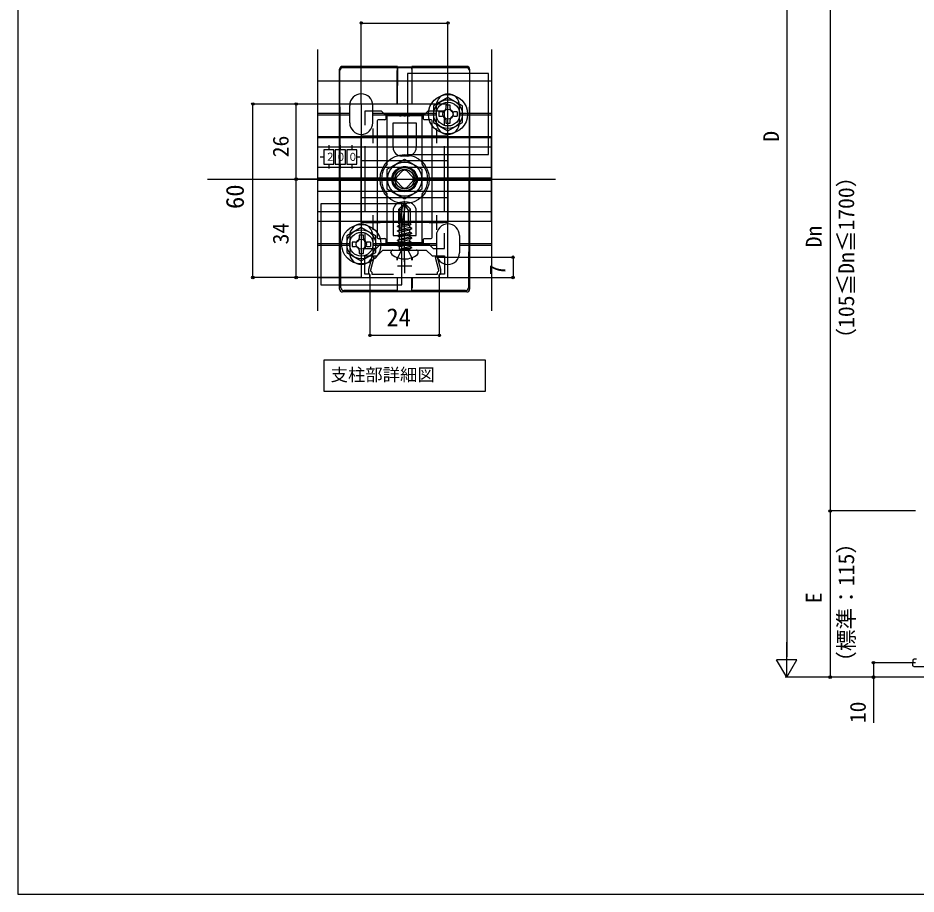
# Model space of a CAD drawing. Units: millimetres, scale not verified, with parts at other scales. Extents: x -875 to 875, y -1300 to 1294.
# Drawn here: x -875 to -254, y -1300 to -694 of the extents above; entities that cross this region are included whole.
import ezdxf
from ezdxf.enums import TextEntityAlignment as Align

# ---------------------------------------------------------------- set-up
doc = ezdxf.new("R2010")
doc.units = ezdxf.units.MM
doc.header["$LTSCALE"] = 8
for name, color, linetype in [('0-1_USER1', 3, 'Continuous'), ('0-2_YKK_11', 7, 'Continuous'), ('0-5_YKK_13', 4, 'Continuous'), ('0-7_YKK_D', 6, 'Continuous'), ('0-8_YKK_ZWAK', 7, 'Continuous'), ('0-9_YSS_K', 3, 'Continuous')]:
    doc.layers.add(name, color=color, linetype=linetype)
doc.layers.add('0-4_YKK_12', color=2, linetype='Continuous', lineweight=18)
doc.styles.add('ＭＳ ゴシック', font='')
doc.styles.get('ＭＳ ゴシック').set_extended_font_data('MS Gothic')

msp = doc.modelspace()

# ---------------------------------------------------------------- linework, layer by layer
at = {"layer": '0-1_USER1'}
msp.add_lwpolyline([(-663.068, -944.462), (-663.068, -930.462), (-551.76, -930.462), (-551.76, -952.344), (-663.068, -952.344)], close=True, dxfattribs=at)
at = {"layer": '0-2_YKK_11'}
for p, q in [((-629.414, -770.492), (-629.414, -780.492)), ((-585.414, -770.492), (-585.414, -780.492)), ((-634.414, -775.492), (-624.414, -775.492)), ((-590.414, -775.492), (-580.414, -775.492)), ((-635.014, -782.758), (-635.014, -828.226)), ((-579.814, -828.226), (-579.814, -782.758)), ((-629.414, -830.492), (-629.414, -840.492)), ((-585.414, -830.492), (-585.414, -840.492)), ((-634.414, -835.492), (-624.414, -835.492)), ((-590.414, -835.492), (-580.414, -835.492)), ((-607.414, -860.492), (-607.414, -870.492)), ((-612.414, -865.492), (-602.414, -865.492))]:
    msp.add_line(p, q, dxfattribs=at)
msp.add_lwpolyline([(-637.414, -753.492), (-637.414, -873.492), (-631.414, -873.492), (-631.414, -871.092), (-635.014, -871.092), (-635.014, -858.492), (-626.414, -858.492), (-622.414, -854.492), (-592.414, -854.492), (-588.414, -858.492), (-579.814, -858.492), (-579.814, -871.092), (-583.414, -871.092), (-583.414, -873.492), (-577.414, -873.492), (-577.414, -753.492)], close=True, dxfattribs=at)
for points in [[(-579.814, -768.226), (-579.814, -758.492), (-591.414, -758.492), (-593.414, -760.492), (-621.414, -760.492), (-623.414, -758.492), (-635.014, -758.492), (-635.014, -768.226)], [(-635.014, -842.758), (-635.014, -853.492), (-627.071, -853.492), (-624.071, -850.492), (-590.757, -850.492), (-587.757, -853.492), (-579.814, -853.492), (-579.814, -842.758)], [(-615.129, -871.492), (-629.814, -871.492), (-629.814, -870.092), (-630.414, -869.492), (-630.814, -869.092), (-630.814, -868.103), (-628.506, -859.492), (-630.163, -859.492), (-632.414, -867.892), (-632.414, -870.692), (-632.014, -871.092), (-631.414, -871.692), (-631.414, -873.492), (-583.414, -873.492), (-583.414, -871.692), (-582.814, -871.092), (-582.414, -870.692), (-582.414, -867.892), (-584.664, -859.492), (-586.321, -859.492), (-584.014, -868.103), (-584.014, -869.092), (-584.414, -869.492), (-585.014, -870.092), (-585.014, -871.492), (-599.699, -871.492)]]:
    msp.add_lwpolyline(points, dxfattribs=at)
at = {"layer": '0-4_YKK_12'}
msp.add_circle((-607.414, -805.492), 12, dxfattribs=at)
at = {"layer": '0-5_YKK_13'}
for p, q in [((-667.414, -896.552), (-667.414, -715.684)), ((-547.414, -715.684), (-547.414, -896.552)), ((-652.414, -881.495), (-652.414, -729.492)), ((-651.546, -880.619), (-652.232, -730.386)), ((-612.414, -727.492), (-650.414, -727.492)), ((-612.485, -728.377), (-650.232, -728.377)), ((-612.518, -753.492), (-612.518, -730.374)), ((-612.485, -728.377), (-612.415, -728.167)), ((-612.415, -728.167), (-612.481, -753.492)), ((-612.415, -728.167), (-602.412, -728.167)), ((-612.414, -727.492), (-612.344, -727.703)), ((-612.344, -727.703), (-602.484, -727.703)), ((-602.484, -727.703), (-602.414, -727.492)), ((-564.414, -727.492), (-602.414, -727.492)), ((-602.342, -728.377), (-602.412, -728.167)), ((-602.412, -728.167), (-602.346, -753.492)), ((-564.596, -728.377), (-602.342, -728.377)), ((-602.309, -753.492), (-602.309, -730.374)), ((-562.596, -730.386), (-563.282, -880.619)), ((-562.414, -729.492), (-562.414, -881.495)), ((-667.414, -737.492), (-547.414, -737.492)), ((-645.414, -766.492), (-645.414, -754.492)), ((-629.414, -766.492), (-629.414, -754.492)), ((-585.414, -766.492), (-585.414, -754.492)), ((-575.914, -754.192), (-578.914, -754.192)), ((-578.914, -754.192), (-578.914, -756.492)), ((-575.914, -756.492), (-575.914, -754.192)), ((-569.414, -766.492), (-569.414, -754.492)), ((-667.414, -759.892), (-645.414, -759.892)), ((-667.414, -761.092), (-645.414, -761.092)), ((-629.414, -759.892), (-585.414, -759.892)), ((-629.414, -761.092), (-585.414, -761.092)), ((-620.414, -761.092), (-620.414, -763.892)), ((-595.014, -760.492), (-619.814, -760.492)), ((-594.414, -763.892), (-594.414, -761.092)), ((-581.414, -758.992), (-583.714, -758.992)), ((-571.114, -758.992), (-573.414, -758.992)), ((-573.414, -761.992), (-571.114, -761.992)), ((-571.114, -758.992), (-571.114, -761.992)), ((-569.414, -759.892), (-547.414, -759.892)), ((-569.414, -761.092), (-547.414, -761.092)), ((-626.414, -765.092), (-626.414, -845.892)), ((-621.014, -764.492), (-625.814, -764.492)), ((-589.014, -764.492), (-593.814, -764.492)), ((-588.414, -845.892), (-588.414, -765.092)), ((-578.914, -764.492), (-578.914, -766.792)), ((-578.914, -766.792), (-575.914, -766.792)), ((-575.914, -766.792), (-575.914, -764.492)), ((-547.414, -776.773), (-547.414, -776.076)), ((-547.414, -834.552), (-547.414, -776.773)), ((-659.914, -782.073), (-659.914, -785.192)), ((-651.914, -782.073), (-651.914, -785.192)), ((-643.914, -782.073), (-643.914, -785.192)), ((-667.414, -783.192), (-547.414, -783.192)), ((-663.414, -790.192), (-665.756, -790.192)), ((-659.914, -795.192), (-659.914, -798.142)), ((-651.914, -795.192), (-651.914, -798.142)), ((-643.914, -795.192), (-643.914, -798.142)), ((-638.344, -790.192), (-640.414, -790.192)), ((-605.414, -789.492), (-609.414, -789.492)), ((-667.414, -797.192), (-547.414, -797.192)), ((-613.071, -804.078), (-608.828, -799.835)), ((-605.999, -799.835), (-601.757, -804.078)), ((-613.564, -804.892), (-667.414, -804.892)), ((-667.414, -806.092), (-613.564, -806.092)), ((-608.828, -811.149), (-613.071, -806.906)), ((-601.757, -806.906), (-605.999, -811.149)), ((-547.414, -804.892), (-601.263, -804.892)), ((-601.263, -806.092), (-547.414, -806.092)), ((-667.414, -813.792), (-547.414, -813.792)), ((-607.764, -822.492), (-611.514, -826.242)), ((-611.514, -836.492), (-611.514, -826.242)), ((-610.514, -826.656), (-611.514, -826.242)), ((-610.514, -836.492), (-609.001, -825.143)), ((-605.414, -821.492), (-609.414, -821.492)), ((-609.344, -838.997), (-606.835, -823.495)), ((-609.001, -825.143), (-607.764, -822.492)), ((-607.064, -822.492), (-607.764, -822.492)), ((-607.414, -862.692), (-607.414, -820.489)), ((-604.714, -827.169), (-607.414, -822.492)), ((-607.064, -822.492), (-603.314, -826.242)), ((-603.314, -836.492), (-603.314, -826.242)), ((-667.414, -827.792), (-547.414, -827.792)), ((-667.414, -834.552), (-547.414, -834.552)), ((-612.357, -837.899), (-611.063, -837.151)), ((-612.357, -837.899), (-610.514, -837.483)), ((-612.357, -838.134), (-610.514, -837.718)), ((-612.357, -838.134), (-612.357, -837.899)), ((-612.357, -838.134), (-611.063, -838.882)), ((-611.514, -836.492), (-610.514, -836.492)), ((-611.063, -836.492), (-611.063, -837.151)), ((-611.063, -837.151), (-610.514, -837.027)), ((-611.063, -838.882), (-610.514, -838.758)), ((-611.063, -840.447), (-603.765, -838.799)), ((-611.063, -840.447), (-611.063, -838.882)), ((-609.259, -838.475), (-603.765, -837.234)), ((-602.792, -836.54), (-609.117, -837.594)), ((-603.916, -836.492), (-609.077, -837.352)), ((-608.143, -836.492), (-608.968, -836.678)), ((-608.938, -836.492), (-603.314, -836.492)), ((-602.792, -836.672), (-603.765, -837.234)), ((-603.765, -838.799), (-603.765, -837.234)), ((-602.47, -839.547), (-603.765, -838.799)), ((-602.792, -836.54), (-603.314, -836.492)), ((-602.792, -836.54), (-602.792, -836.54)), ((-602.792, -836.54), (-602.792, -836.672)), ((-645.414, -844.492), (-645.414, -856.492)), ((-635.914, -844.192), (-638.914, -844.192)), ((-638.914, -844.192), (-638.914, -846.492)), ((-635.914, -846.492), (-635.914, -844.192)), ((-629.414, -844.492), (-629.414, -856.492)), ((-612.357, -841.195), (-602.47, -839.547)), ((-602.47, -839.782), (-612.357, -841.43)), ((-612.357, -841.195), (-611.063, -840.447)), ((-612.357, -841.43), (-612.357, -841.195)), ((-612.357, -841.43), (-611.063, -842.178)), ((-612.357, -844.49), (-602.47, -842.842)), ((-602.47, -843.078), (-612.357, -844.726)), ((-612.357, -844.49), (-611.063, -843.743)), ((-612.357, -844.726), (-612.357, -844.49)), ((-612.357, -844.726), (-611.063, -845.473)), ((-611.063, -842.178), (-603.765, -840.53)), ((-611.063, -843.743), (-603.765, -842.095)), ((-611.063, -843.743), (-611.063, -842.178)), ((-611.063, -845.473), (-603.765, -843.825)), ((-602.47, -839.782), (-603.765, -840.53)), ((-603.765, -842.095), (-603.765, -840.53)), ((-602.47, -842.842), (-603.765, -842.095)), ((-602.47, -843.078), (-603.765, -843.825)), ((-603.765, -845.391), (-603.765, -843.825)), ((-602.47, -839.782), (-602.47, -839.547)), ((-602.47, -843.078), (-602.47, -842.842)), ((-585.414, -844.492), (-585.414, -856.492)), ((-569.414, -844.492), (-569.414, -856.492)), ((-667.414, -849.892), (-645.414, -849.892)), ((-667.414, -851.092), (-645.414, -851.092)), ((-641.414, -848.992), (-643.714, -848.992)), ((-631.114, -848.992), (-633.414, -848.992)), ((-631.114, -848.992), (-631.114, -851.992)), ((-629.414, -849.892), (-585.414, -849.892)), ((-629.414, -851.092), (-585.414, -851.092)), ((-625.814, -846.492), (-621.014, -846.492)), ((-620.414, -847.092), (-620.414, -849.892)), ((-619.814, -850.492), (-595.014, -850.492)), ((-612.357, -847.786), (-602.47, -846.138)), ((-602.47, -846.374), (-612.357, -848.022)), ((-612.357, -847.786), (-611.063, -847.039)), ((-612.357, -848.022), (-612.357, -847.786)), ((-612.357, -848.022), (-611.063, -848.769)), ((-602.47, -849.669), (-612.357, -851.317)), ((-612.357, -851.082), (-611.063, -850.334)), ((-612.357, -851.317), (-612.357, -851.082)), ((-612.357, -851.317), (-611.063, -852.065)), ((-611.063, -847.039), (-603.765, -845.391)), ((-611.063, -847.039), (-611.063, -845.473)), ((-611.063, -848.769), (-603.765, -847.121)), ((-611.063, -850.334), (-603.765, -848.686)), ((-611.063, -850.334), (-611.063, -848.769)), ((-611.063, -852.065), (-603.765, -850.417)), ((-602.47, -846.138), (-603.765, -845.391)), ((-602.47, -846.374), (-603.765, -847.121)), ((-603.765, -848.686), (-603.765, -847.121)), ((-602.47, -849.669), (-603.765, -850.417)), ((-603.765, -851.982), (-603.765, -850.417)), ((-602.47, -846.374), (-602.47, -846.138)), ((-602.47, -849.669), (-602.47, -849.434)), ((-594.414, -849.892), (-594.414, -847.092)), ((-593.814, -846.492), (-589.014, -846.492)), ((-569.414, -849.892), (-547.414, -849.892)), ((-569.414, -851.092), (-547.414, -851.092)), ((-638.914, -854.492), (-638.914, -856.792)), ((-638.914, -856.792), (-635.914, -856.792)), ((-635.914, -856.792), (-635.914, -854.492)), ((-633.414, -851.992), (-631.114, -851.992)), ((-616.884, -856.216), (-616.884, -855.892)), ((-615.484, -854.492), (-599.344, -854.492)), ((-609.664, -854.492), (-612.314, -859.806)), ((-611.063, -854.092), (-611.063, -852.065)), ((-603.765, -851.982), (-610.945, -854.142)), ((-610.945, -854.142), (-602.47, -852.73)), ((-602.47, -852.965), (-610.945, -854.378)), ((-610.945, -854.378), (-603.765, -853.713)), ((-610.945, -854.378), (-610.945, -854.142)), ((-609.664, -854.492), (-607.414, -853.295)), ((-605.163, -854.492), (-607.414, -853.295)), ((-605.163, -854.492), (-602.514, -859.806)), ((-602.47, -852.965), (-603.765, -853.713)), ((-603.765, -854.092), (-603.765, -853.713)), ((-602.47, -852.965), (-602.47, -852.73)), ((-597.944, -856.216), (-597.944, -855.892)), ((-612.518, -859.728), (-612.518, -861.632)), ((-612.47, -861.569), (-612.475, -859.745)), ((-602.357, -861.569), (-602.352, -859.745)), ((-602.309, -859.728), (-602.309, -861.632)), ((-667.414, -873.492), (-547.414, -873.492)), ((-612.518, -873.492), (-612.518, -880.61)), ((-612.415, -882.817), (-612.44, -873.492)), ((-602.412, -882.817), (-602.388, -873.492)), ((-602.309, -873.492), (-602.309, -880.61)), ((-612.414, -883.492), (-650.426, -883.492)), ((-612.485, -882.607), (-649.548, -882.607)), ((-612.485, -882.607), (-612.415, -882.817)), ((-612.415, -882.817), (-602.412, -882.817)), ((-612.414, -883.492), (-612.344, -883.281)), ((-612.344, -883.281), (-602.484, -883.281)), ((-602.484, -883.281), (-602.414, -883.492)), ((-564.402, -883.492), (-602.414, -883.492)), ((-602.342, -882.607), (-602.412, -882.817)), ((-565.279, -882.607), (-602.342, -882.607)), ((-255.782, -1138.44), (-255.965, -1141.44)), ((-254.967, -1142.501), (-244.593, -1142.501)), ((-253.53, -1137.501), (-254.783, -1137.501)), ((-253.174, -1137.501), (-253.53, -1137.501))]:
    msp.add_line(p, q, dxfattribs=at)
for points in [[(-605.414, -732.492), (-605.414, -788.492), (-549.414, -788.492), (-549.414, -732.492)], [(-567.414, -754.718), (-577.414, -748.945), (-587.414, -754.718), (-587.414, -766.265), (-577.414, -772.039), (-567.414, -766.265)], [(-577.414, -775.492), (-577.414, -835.492), (-637.414, -835.492), (-637.414, -775.492)], [(-663.414, -795.192), (-656.414, -795.192), (-656.414, -785.192), (-663.414, -785.192)], [(-655.414, -795.192), (-648.414, -795.192), (-648.414, -785.192), (-655.414, -785.192)], [(-647.414, -795.192), (-640.414, -795.192), (-640.414, -785.192), (-647.414, -785.192)], [(-637.414, -818.492), (-637.414, -792.492), (-577.414, -792.492), (-577.414, -818.492)], [(-619.414, -798.564), (-607.414, -791.636), (-595.414, -798.564), (-595.414, -812.42), (-607.414, -819.348), (-619.414, -812.42)], [(-665.414, -822.492), (-665.414, -878.492), (-609.414, -878.492), (-609.414, -822.492)], [(-627.414, -844.718), (-637.414, -838.945), (-647.414, -844.718), (-647.414, -856.265), (-637.414, -862.039), (-627.414, -856.265)]]:
    msp.add_lwpolyline(points, close=True, dxfattribs=at)
for points in [[(-619.558, -795.075), (-619.414, -794.685), (-619.414, -761.492), (-611.33, -761.492), (-610.964, -761.732), (-609.864, -761.732), (-609.497, -761.492), (-608.33, -761.492), (-607.964, -761.732), (-606.864, -761.732), (-606.497, -761.492), (-605.33, -761.492), (-604.964, -761.732), (-603.864, -761.732), (-603.497, -761.492), (-595.414, -761.492)], [(-595.414, -761.492), (-595.414, -794.685), (-595.269, -795.075)], [(-583.714, -758.992), (-583.714, -761.992), (-581.414, -761.992)], [(-615.414, -783.492), (-615.414, -766.492), (-599.414, -766.492), (-599.414, -783.492)], [(-667.414, -776.773), (-667.414, -776.076), (-547.414, -776.076)], [(-667.414, -834.552), (-667.414, -776.773), (-547.414, -776.773)], [(-595.269, -815.909), (-595.414, -816.299), (-595.414, -849.492), (-603.497, -849.492), (-603.864, -849.252), (-604.964, -849.252), (-605.33, -849.492), (-606.497, -849.492), (-606.864, -849.252), (-607.964, -849.252), (-608.33, -849.492), (-609.497, -849.492), (-609.864, -849.252), (-610.964, -849.252), (-611.33, -849.492), (-619.414, -849.492), (-619.414, -816.299), (-619.558, -815.909)], [(-610.514, -838.903), (-610.514, -826.656), (-609.001, -825.143)], [(-604.714, -836.492), (-604.714, -827.169), (-603.314, -826.242)], [(-615.414, -827.492), (-615.414, -844.492), (-599.414, -844.492), (-599.414, -827.492)], [(-643.714, -848.992), (-643.714, -851.992), (-641.414, -851.992)], [(-612.357, -851.082), (-602.47, -849.434), (-603.765, -848.686)], [(-602.47, -852.965), (-602.47, -852.73), (-603.765, -851.982)]]:
    msp.add_lwpolyline(points, dxfattribs=at)
for centre, radius in [((-577.414, -760.492), 13.6), ((-577.414, -760.492), 10), ((-577.414, -760.492), 8.2), ((-577.414, -760.492), 3.5), ((-607.414, -805.492), 17), ((-607.414, -805.492), 17), ((-607.414, -805.492), 11.856), ((-607.414, -805.492), 8.75), ((-607.414, -805.492), 8.5), ((-607.414, -805.492), 8.5), ((-607.414, -805.685), 8.49), ((-607.414, -805.492), 8), ((-607.414, -805.492), 8), ((-607.414, -805.492), 8), ((-607.414, -805.492), 6.8), ((-607.414, -805.492), 6.647), ((-607.414, -805.492), 6.64), ((-637.414, -850.492), 13.6), ((-637.414, -850.492), 10), ((-637.414, -850.492), 8.2), ((-637.414, -850.492), 3.5)]:
    msp.add_circle(centre, radius, dxfattribs=at)
for centre, radius, start, end in [((-650.414, -729.492), 2, 90, 180), ((-650.232, -730.377), 2, 90, 180.2617), ((-564.596, -730.377), 2, 359.7383, 90), ((-564.414, -729.492), 2, 0, 90), ((-637.414, -754.492), 8, 0, 180), ((-577.414, -754.492), 8, 0, 180), ((-581.414, -756.492), 2.5, 270, 0), ((-573.414, -756.492), 2.5, 180, 270), ((-581.414, -764.492), 2.5, 0, 90), ((-573.414, -764.492), 2.5, 90, 180), ((-637.414, -766.492), 8, 180, 0), ((-577.414, -766.492), 8, 180, 0), ((-609.414, -783.492), 6, 180.00001, 269.99999), ((-605.414, -783.492), 6, 270.00001, 359.99999), ((-607.414, -805.492), 16, 139.3793, 220.6207), ((-607.414, -805.492), 16, 319.3793, 40.6207), ((-607.414, -805.492), 8.5, 359.99999, 180.00001), ((-607.414, -801.249), 2, 45, 135), ((-607.416, -805.288), 8.501, 183.27666, 357.50585), ((-611.656, -805.492), 2, 135, 225), ((-603.171, -805.492), 2, 315, 45), ((-607.414, -809.735), 2, 225, 315), ((-609.414, -827.492), 6, 90.00001, 179.99999), ((-605.414, -827.492), 6, 0.00001, 89.99999), ((-637.414, -844.492), 8, 0, 180), ((-609.925, -838.903), 0.589, 180, 270), ((-609.925, -838.903), 0.589, 270, 350.8071), ((-577.414, -844.492), 8, 0, 180), ((-641.414, -846.492), 2.5, 270, 0), ((-633.414, -846.492), 2.5, 180, 270), ((-637.414, -856.492), 8, 180, 0), ((-641.414, -854.492), 2.5, 0, 90), ((-633.414, -854.492), 2.5, 90, 180), ((-615.484, -855.892), 1.4, 90, 180), ((-615.16, -856.216), 1.724, 180, 230.87645), ((-607.414, -846.692), 14, 230.87645, 270), ((-611.463, -854.092), 0.4, 270, 360), ((-607.414, -846.692), 14, 270, 309.12355), ((-603.365, -854.092), 0.4, 180, 270), ((-599.344, -855.892), 1.4, 0, 90), ((-599.667, -856.216), 1.724, 309.12355, 0), ((-577.414, -856.492), 8, 180, 0), ((-649.542, -880.604), 2.004, 180.44387, 269.81844), ((-565.285, -880.604), 2.004, 270.18156, 359.55613), ((-254.967, -1141.501), 1, 176.5, 270), ((-254.783, -1138.501), 1, 90, 176.5)]:
    msp.add_arc(centre, radius, start, end, dxfattribs=at)
for centre, major_axis, ratio, start_param, end_param in [((-612.484, -730.374), (0, -2), 0.017455, 3.1939525, 4.712389), ((-602.344, -730.374), (0, -2), 0.017455, 1.5707963, 3.0892328), ((-621.014, -763.892), (0.424, -0.424), 0.999695, 5.4979394, 7.0684312), ((-619.814, -761.092), (-0.424, 0.424), 0.999695, 5.4979394, 7.0684312), ((-595.014, -761.092), (0.424, 0.424), 0.999695, 5.4979394, 7.0684312), ((-593.814, -763.892), (-0.424, -0.424), 0.999695, 5.4979394, 7.0684312), ((-625.814, -765.092), (-0.424, 0.424), 0.999695, 5.4979394, 7.0684312), ((-589.014, -765.092), (0.424, 0.424), 0.999695, 5.4979394, 7.0684312), ((-625.814, -845.892), (-0.424, -0.424), 0.999695, 5.4979394, 7.0684312), ((-621.014, -847.092), (0.424, 0.424), 0.999695, 5.4979394, 7.0684312), ((-619.814, -849.892), (-0.424, -0.424), 0.999695, 5.4979394, 7.0684312), ((-595.014, -849.892), (0.424, -0.424), 0.999695, 5.4979394, 7.0684312), ((-593.814, -847.092), (-0.424, 0.424), 0.999695, 5.4979394, 7.0684312), ((-589.014, -845.892), (0.424, -0.424), 0.999695, 5.4979394, 7.0684312), ((-650.411, -881.48), (0.974, 1.765), 0.991424, 2.0784135, 3.641926), ((-612.484, -880.61), (0, 2), 0.017455, 1.5707963, 3.0892328), ((-602.344, -880.61), (0, 2), 0.017455, 3.1939525, 4.712389), ((-564.416, -881.48), (-0.974, 1.765), 0.991424, 2.6412593, 4.2047718)]:
    msp.add_ellipse(centre, major_axis=major_axis, ratio=ratio, start_param=start_param, end_param=end_param, dxfattribs=at)
at = {"layer": '0-7_YKK_D'}
for p, q in [((-343, -409.001), (-343, -1136.001)), ((-313, -645.001), (-313, -1035.001)), ((-637.414, -753.092), (-637.414, -696.492)), ((-637.414, -697.492), (-577.414, -697.492)), ((-577.414, -753.092), (-577.414, -696.492)), ((-637.814, -753.492), (-713.414, -753.492)), ((-712.414, -873.492), (-712.414, -753.492)), ((-637.814, -753.492), (-683.414, -753.492)), ((-682.414, -805.492), (-682.414, -753.492)), ((-653.414, -805.492), (-683.414, -805.492)), ((-653.414, -805.492), (-683.414, -805.492)), ((-682.414, -873.492), (-682.414, -805.492)), ((-584.125, -859.492), (-531.414, -859.492)), ((-532.414, -859.492), (-532.414, -873.492)), ((-637.814, -873.492), (-713.414, -873.492)), ((-637.814, -873.492), (-683.414, -873.492)), ((-631.414, -873.892), (-631.414, -914.492)), ((-583.414, -873.892), (-583.414, -914.492)), ((-577.014, -873.492), (-531.414, -873.492)), ((-631.414, -913.492), (-583.414, -913.492)), ((-254, -1035.001), (-314, -1035.001)), ((-254, -1035.001), (-314, -1035.001)), ((-313, -1035.001), (-313, -1150.001)), ((-343, -1150.001), (-343, -1125.752)), ((-343, -1150.001), (-350, -1137.877)), ((-336, -1137.877), (-350, -1137.877)), ((-343, -1150.001), (-336, -1137.877)), ((-254, -1140.001), (-284, -1140.001)), ((-236.5, -1150.001), (-344, -1150.001)), ((-236.5, -1150.001), (-314, -1150.001)), ((-266.5, -1150.001), (-284, -1150.001))]:
    msp.add_line(p, q, dxfattribs=at)
msp.add_lwpolyline([(-283, -1140.001), (-283, -1150.001), (-283, -1181.501)], dxfattribs=at)
for centre in [(-637.414, -697.492), (-577.414, -697.492), (-712.414, -753.492), (-682.414, -753.492), (-682.414, -805.492), (-682.414, -805.492), (-532.414, -859.492), (-712.414, -873.492), (-682.414, -873.492), (-532.414, -873.492), (-631.414, -913.492), (-583.414, -913.492), (-313, -1035.001), (-313, -1035.001), (-283, -1140.001), (-313, -1150.001), (-283, -1150.001)]:
    msp.add_circle(centre, 0.875, dxfattribs=at)
at = {"layer": '0-8_YKK_ZWAK'}
msp.add_line((-875, 1250), (-875, -1300), dxfattribs=at)
msp.add_lwpolyline([(-875, -1300), (875, -1300), (875, 1250)], dxfattribs=at)
at = {"layer": '0-9_YSS_K'}
msp.add_line((-743.902, -805.492), (-503.033, -805.492), dxfattribs=at)

# ---------------------------------------------------------------- texts
at = {"layer": '0-1_USER1', "style": 'ＭＳ ゴシック'}
msp.add_text('支柱部詳細図', height=8.798, dxfattribs=at).set_placement((-658.625, -947.808), align=Align.BOTTOM_LEFT)
at = {"layer": '0-5_YKK_13', "style": 'ＭＳ ゴシック', "width": 0.9}
for s, p in [('２', (-662.225, -794.356)), ('０', (-654.848, -794.435)), ('０', (-646.575, -794.472))]:
    msp.add_text(s, height=5.422, dxfattribs=at).set_placement(p, align=Align.BOTTOM_LEFT)
at = {"layer": '0-7_YKK_D', "style": 'ＭＳ ゴシック'}
for s, height, p in [('26', 11, (-684.414, -790.358)), ('D', 11, (-345, -779.618)), ('（105≦Dn≦1700）', 11, (-293.028, -923.396)), ('60', 12.46, (-714.914, -826.097)), ('34', 11, (-684.414, -850.614)), ('Dn', 11, (-315.5, -852.615)), ('7', 11, (-534.414, -871.989)), ('（標準：115）', 11, (-293.028, -1147.004)), ('E', 11, (-315.5, -1098.851)), ('10', 11, (-285, -1181.802))]:
    msp.add_text(s, height=height, rotation=90, dxfattribs=at).set_placement(p, align=Align.BOTTOM_LEFT)
msp.add_text('24', height=12.46, dxfattribs=at).set_placement((-620.019, -910.992), align=Align.BOTTOM_LEFT)

doc.saveas('drawing.dxf')
